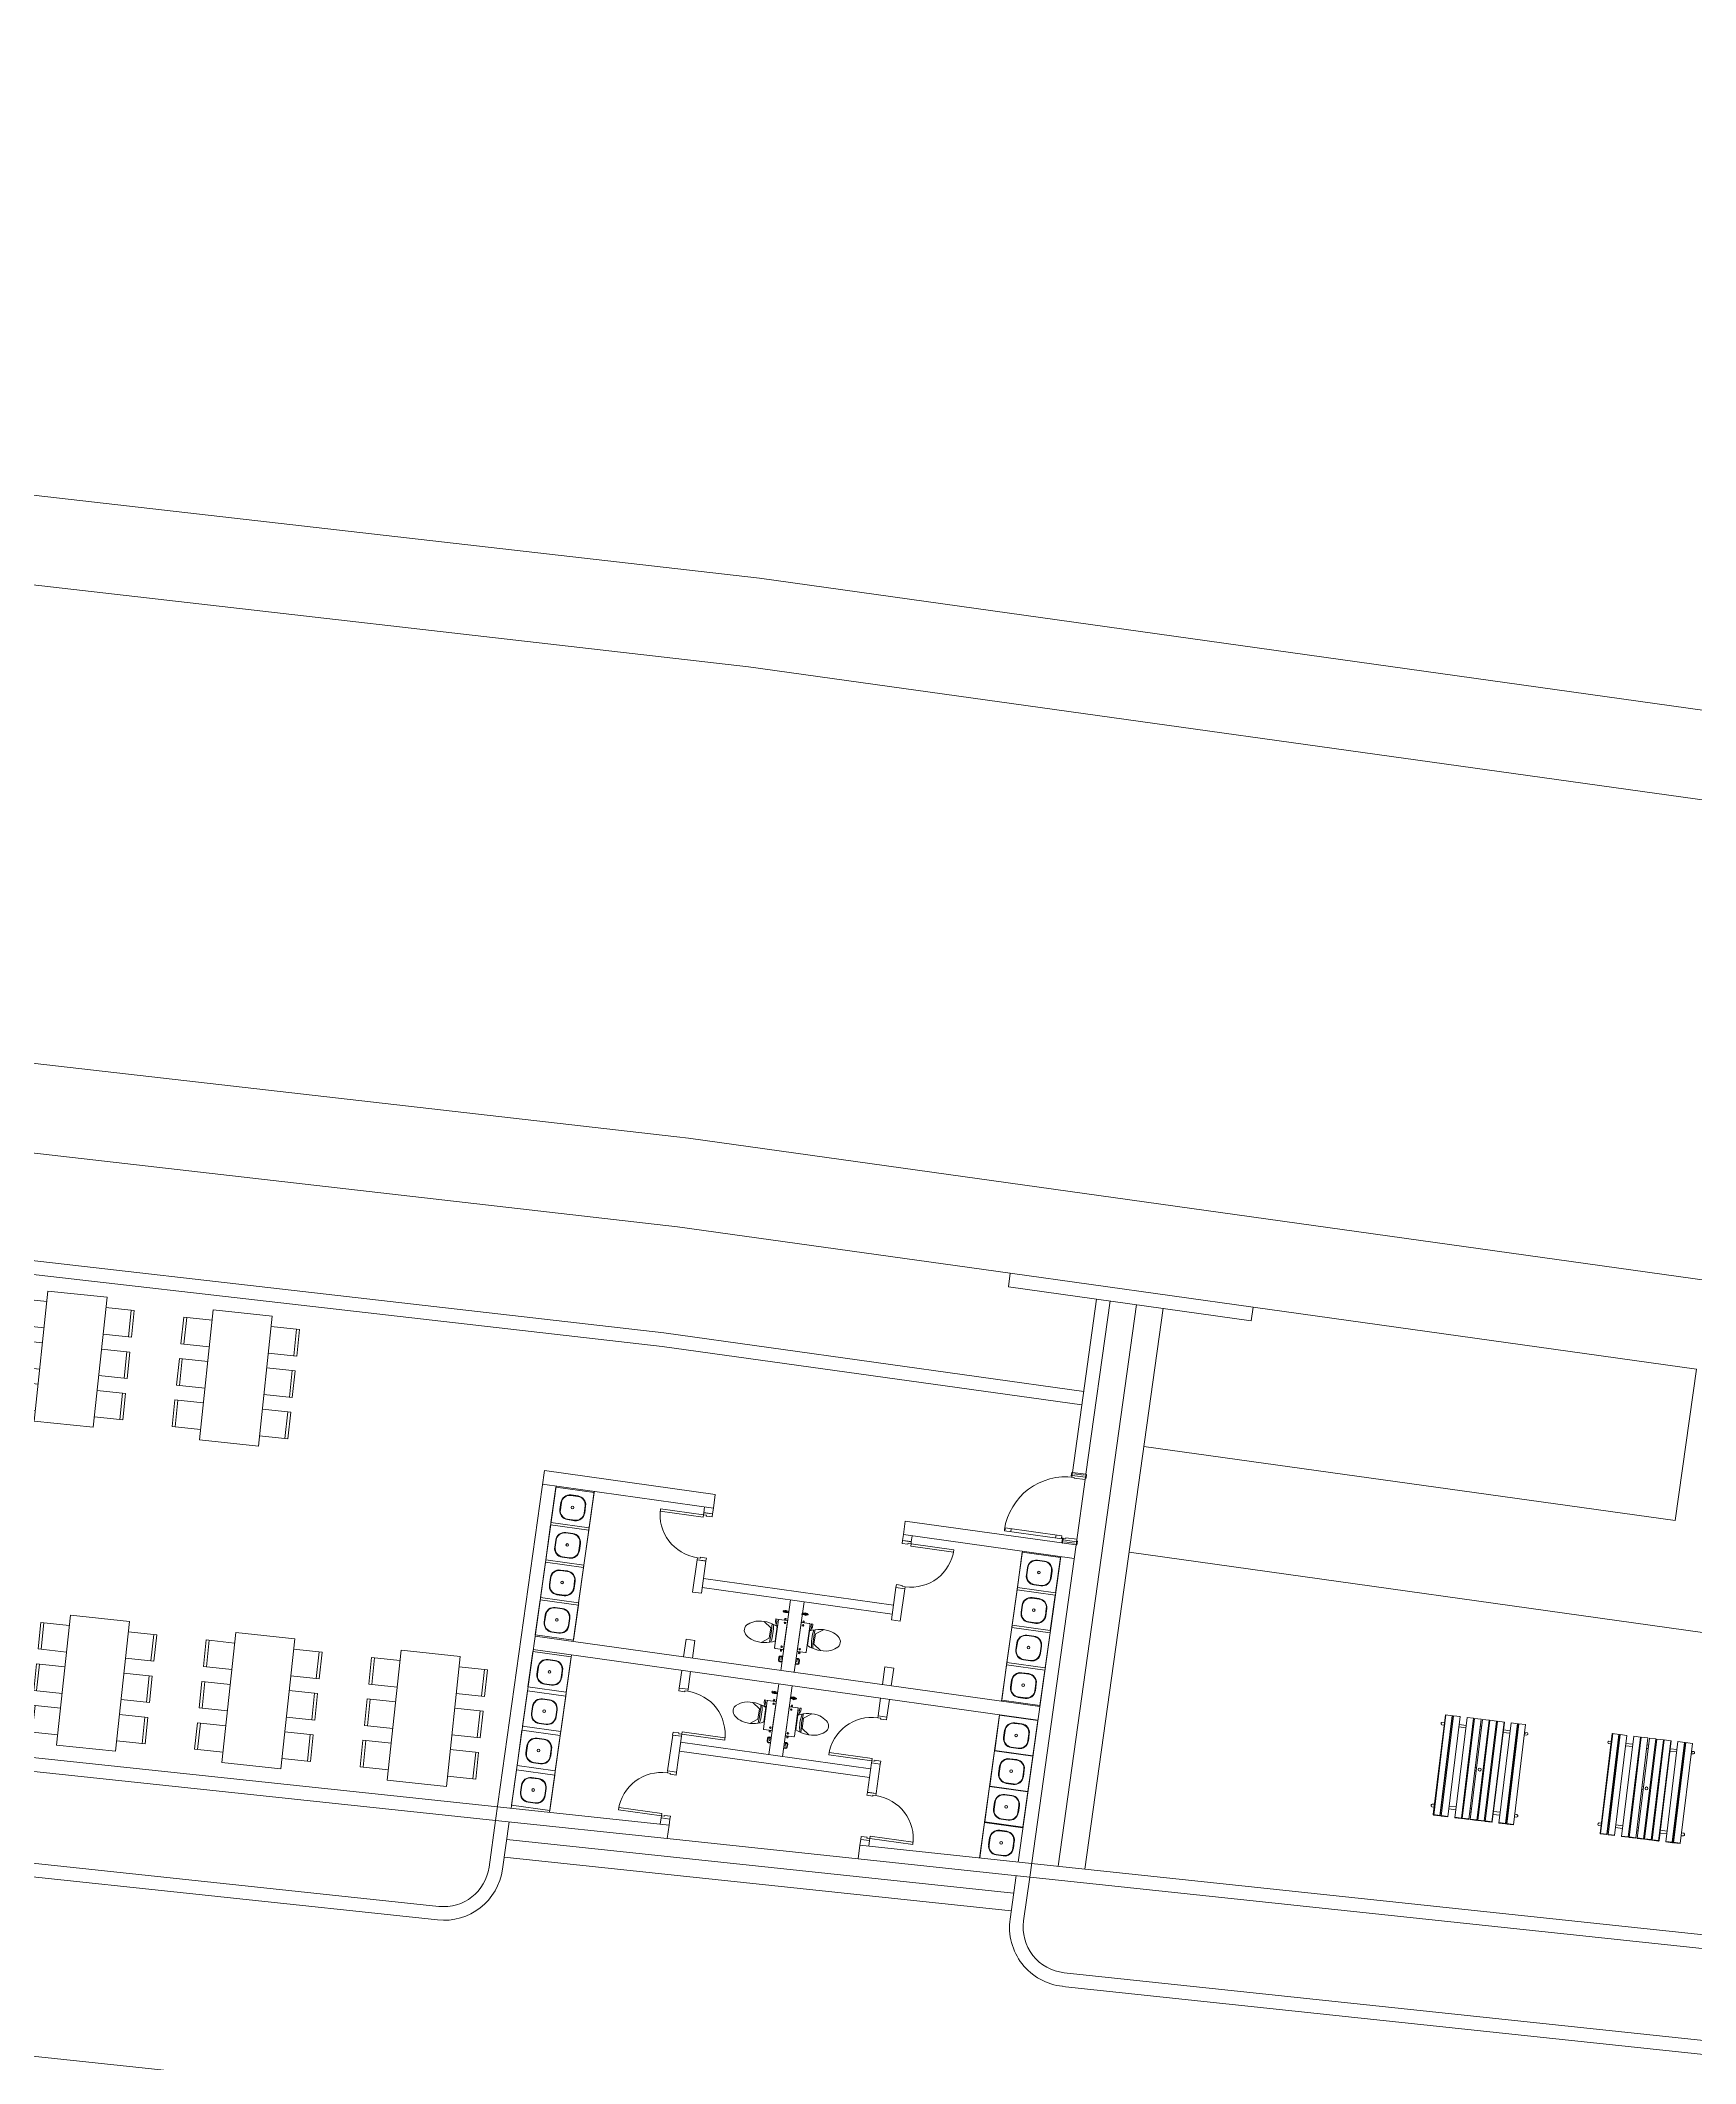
# Model space of a CAD drawing. Header units: metres. Extents: x 750 to 3116, y -341 to 1465.
# Drawn here: x 1608.08 to 1635.95, y 754.97 to 789.02 of the extents above; entities that cross this region are included whole.
import ezdxf
from ezdxf.enums import TextEntityAlignment as Align

# ---------------------------------------------------------------- set-up
doc = ezdxf.new("R2010")
doc.units = ezdxf.units.M
doc.linetypes.add('HIDDEN', pattern=[0.375, 0.25, -0.125])
for name, color, linetype, lineweight in [('Bathroom Door', 252, 'Continuous', 5), ('Bathroom fur', 252, 'Continuous', 5), ('Cycle road', 254, 'Continuous', 20), ('Door', 253, 'Continuous', 5), ('Footpath', 32, 'Continuous', 18), ('Furniture', 44, 'Continuous', 5), ('Interior wall', 31, 'Continuous', 13), ('Inverted beam', 252, 'Continuous', 5), ('Levels', 252, 'Continuous', 5), ('street fur', 33, 'Continuous', 15), ('Vehicular Road', 253, 'Continuous', 20), ('Wall ext', 20, 'Continuous', 18)]:
    doc.layers.add(name, color=color, linetype=linetype, lineweight=lineweight)
doc.styles.add('TEXT-DET', font='simplex.shx', dxfattribs={"width": 0.7})

# ---------------------------------------------------------------- blocks, each defined once
blk = doc.blocks.new('p wc')
at = {"layer": 'Bathroom fur', "ltscale": 0.35}
for p, q in [((29939889, 12241290), (29939956, 12241886)), ((29940602, 12241813), (29939956, 12241886)), ((29940534, 12241217), (29940602, 12241813)), ((29940534, 12241217), (29939889, 12241290))]:
    blk.add_line(p, q, dxfattribs=at)
at = {"layer": 'Bathroom fur'}
for p, q in [((29940332, 12241740), (29940213, 12241753)), ((29940333, 12241748), (29940214, 12241761)), ((29940048, 12241629), (29940034, 12241510)), ((29940056, 12241628), (29940042, 12241509)), ((29940444, 12241463), (29940457, 12241583)), ((29940452, 12241462), (29940465, 12241582)), ((29940166, 12241344), (29940286, 12241330)), ((29940167, 12241352), (29940287, 12241338))]:
    blk.add_line(p, q, dxfattribs=at)
blk.add_circle((29940245, 12241552), 22.5, dxfattribs=at)
for centre, radius, start, end in [((29940197, 12241612), 150, 83.5429, 173.5429), ((29940197, 12241612), 142, 83.5429, 173.5429), ((29940316, 12241599), 142, 353.5429, 83.5429), ((29940316, 12241599), 150, 353.5429, 83.5429), ((29940183, 12241493), 150, 173.5429, 263.5429), ((29940183, 12241493), 142, 173.5429, 263.5429), ((29940302, 12241479), 150, 263.5429, 353.5429), ((29940302, 12241479), 142, 263.5429, 353.5429)]:
    blk.add_arc(centre, radius, start, end, dxfattribs=at)
blk = doc.blocks.new('Water Closet')
at = {"layer": 'Bathroom fur', "linetype": 'Continuous', "lineweight": -3}
for p, q in [((1886.331, 447.871), (1886.35, 447.871)), ((1886.331, 447.851), (1886.35, 447.851)), ((1886.364, 447.861), (1886.346, 447.861)), ((1886.364, 447.861), (1886.349, 447.87)), ((1886.364, 447.861), (1886.349, 447.853)), ((1886.364, 447.861), (1886.355, 447.877)), ((1886.364, 447.861), (1886.355, 447.846)), ((1886.364, 447.861), (1886.364, 447.879)), ((1886.364, 447.861), (1886.364, 447.879)), ((1886.364, 447.861), (1886.364, 447.879)), ((1886.364, 447.861), (1886.364, 447.879)), ((1886.364, 447.861), (1886.364, 447.879)), ((1886.364, 447.861), (1886.364, 447.879)), ((1886.364, 447.861), (1886.364, 447.879)), ((1886.364, 447.861), (1886.364, 447.879)), ((1886.364, 447.861), (1886.364, 447.879)), ((1886.364, 447.861), (1886.364, 447.879)), ((1886.364, 447.861), (1886.364, 447.879)), ((1886.364, 447.861), (1886.364, 447.879)), ((1886.364, 447.861), (1886.373, 447.877)), ((1886.364, 447.861), (1886.379, 447.87)), ((1886.364, 447.861), (1886.381, 447.861)), ((1886.364, 447.861), (1886.379, 447.853)), ((1886.364, 447.861), (1886.373, 447.846)), ((1886.364, 447.861), (1886.364, 447.844)), ((1886.378, 447.871), (1886.416, 447.871)), ((1886.378, 447.851), (1886.416, 447.851)), ((1886.416, 447.851), (1886.416, 447.871))]:
    blk.add_line(p, q, dxfattribs=at)
at = {"layer": 'Bathroom fur', "linetype": 'ByBlock'}
for p, q in [((1886.152, 447.554), (1886.027, 447.644)), ((1886.152, 447.379), (1886.152, 447.554)), ((1886.217, 447.662), (1886.217, 447.713)), ((1886.239, 447.713), (1886.217, 447.713)), ((1886.217, 447.662), (1886.232, 447.625)), ((1886.232, 447.625), (1886.239, 447.625)), ((1886.239, 447.608), (1886.239, 447.713)), ((1886.239, 447.666), (1886.264, 447.666)), ((1886.239, 447.608), (1886.264, 447.608)), ((1886.256, 447.343), (1886.256, 447.59)), ((1886.264, 447.23), (1886.264, 447.703)), ((1886.407, 447.713), (1886.274, 447.713)), ((1886.39, 447.724), (1886.365, 447.724)), ((1886.365, 447.724), (1886.365, 447.715)), ((1886.39, 447.715), (1886.365, 447.715)), ((1886.387, 447.744), (1886.368, 447.744)), ((1886.368, 447.744), (1886.368, 447.724)), ((1886.387, 447.744), (1886.387, 447.724)), ((1886.39, 447.724), (1886.39, 447.715)), ((1886.416, 447.23), (1886.416, 447.703)), ((1886.152, 447.379), (1886.027, 447.288)), ((1886.407, 447.22), (1886.274, 447.22)), ((1886.365, 447.208), (1886.365, 447.218)), ((1886.39, 447.218), (1886.365, 447.218)), ((1886.39, 447.208), (1886.365, 447.208)), ((1886.368, 447.189), (1886.368, 447.208)), ((1886.387, 447.189), (1886.368, 447.189)), ((1886.387, 447.189), (1886.387, 447.208)), ((1886.39, 447.208), (1886.39, 447.218))]:
    blk.add_line(p, q, dxfattribs=at)
at = {"layer": 'Bathroom fur'}
for p, q in [((1886.416, 447.106), (1886.381, 447.106)), ((1886.416, 447.096), (1886.381, 447.096)), ((1886.356, 447.031), (1886.356, 447.081)), ((1886.366, 447.031), (1886.366, 447.081)), ((1886.416, 447.016), (1886.381, 447.016)), ((1886.416, 447.006), (1886.381, 447.006))]:
    blk.add_line(p, q, dxfattribs=at)
at = {"layer": 'Bathroom fur', "linetype": 'Continuous', "lineweight": -3}
blk.add_circle((1886.364, 447.861), 0.0175, dxfattribs=at)
at = {"layer": 'Bathroom fur', "linetype": 'ByBlock'}
for centre in [(1886.378, 447.669), (1886.378, 447.264)]:
    blk.add_circle(centre, 0.0123, dxfattribs=at)
at = {"layer": 'Bathroom fur', "linetype": 'Continuous', "lineweight": -3}
blk.add_arc((1886.331, 447.861), 0.01, 90.002, 270, dxfattribs=at)
at = {"layer": 'Bathroom fur', "linetype": 'ByBlock'}
for centre, radius, start, end in [((1885.835, 447.467), 0.119, 126.3794, 233.6206), ((1886.035, 447.208), 0.446, 109.2942, 127.2549), ((1886.017, 447.095), 0.55, 64.2321, 103.6755), ((1884.672, 447.479), 1.501, 353.4552, 5.5271), ((1885.552, 447.472), 0.65, 345.9276, 13.0204), ((1886.274, 447.703), 0.00987, 90, 180), ((1886.407, 447.703), 0.00987, 0, 90), ((1886.041, 447.728), 0.451, 232.2382, 250.1051), ((1886.017, 447.838), 0.55, 256.3245, 295.7679), ((1886.274, 447.23), 0.00987, 180, 270), ((1886.407, 447.23), 0.00987, 270, 0)]:
    blk.add_arc(centre, radius, start, end, dxfattribs=at)
at = {"layer": 'Bathroom fur'}
for centre, radius, start, end in [((1886.381, 447.081), 0.025, 90, 180), ((1886.381, 447.081), 0.015, 90, 180), ((1886.381, 447.031), 0.025, 180, 270), ((1886.381, 447.031), 0.015, 180, 270)]:
    blk.add_arc(centre, radius, start, end, dxfattribs=at)
at = {"layer": 'Bathroom fur', "style": 'TEXT-DET', "width": 0.6}
blk.add_text('1', height=0.06, dxfattribs=at).set_placement((1886.394, 447.07), align=Align.MIDDLE)
blk = doc.blocks.new('Door1')
at = {"layer": 'Bathroom Door'}
for p, q in [((1900.586, 444.886), (1899.856, 444.886)), ((1900.586, 444.846), (1899.857, 444.846))]:
    blk.add_line(p, q, dxfattribs=at)
for points in [[(1900.736, 444.921), (1900.586, 444.921), (1900.586, 444.886), (1900.636, 444.886), (1900.636, 444.871), (1900.736, 444.871), (1900.736, 444.921)], [(1900.586, 444.886), (1900.586, 444.846)], [(1900.736, 444.121), (1900.586, 444.121), (1900.586, 444.156), (1900.636, 444.156), (1900.636, 444.171), (1900.736, 444.171), (1900.736, 444.121)]]:
    blk.add_lwpolyline(points, dxfattribs=at)
blk.add_arc((1900.586, 444.886), 0.73, 180, 270, dxfattribs=at)
blk = doc.blocks.new('Dining Table')
at = {"layer": 'Furniture', "color": 0, "linetype": 'ByBlock'}
for p, q in [((29872645, 12208379), (29872645, 12208859)), ((29872645, 12208859), (29873095, 12208859)), ((29872645, 12208809), (29873095, 12208809)), ((29873095, 12208859), (29873095, 12208379)), ((29873345, 12208859), (29873345, 12208379)), ((29873795, 12208859), (29873345, 12208859)), ((29873795, 12208809), (29873345, 12208809)), ((29873795, 12208379), (29873795, 12208859)), ((29874495, 12208859), (29874045, 12208859)), ((29874045, 12208859), (29874045, 12208379)), ((29874495, 12208809), (29874045, 12208809)), ((29874495, 12208379), (29874495, 12208859)), ((29872470, 12208379), (29872470, 12207379)), ((29874670, 12208379), (29872470, 12208379)), ((29874670, 12207379), (29874670, 12208379)), ((29874670, 12207379), (29872470, 12207379)), ((29872645, 12207379), (29872645, 12206899)), ((29873095, 12206899), (29873095, 12207379)), ((29873345, 12206899), (29873345, 12207379)), ((29873795, 12207379), (29873795, 12206899)), ((29874045, 12206899), (29874045, 12207379)), ((29874495, 12207379), (29874495, 12206899)), ((29872645, 12206949), (29873095, 12206949)), ((29872645, 12206899), (29873095, 12206899)), ((29873795, 12206949), (29873345, 12206949)), ((29873795, 12206899), (29873345, 12206899)), ((29874495, 12206949), (29874045, 12206949)), ((29874495, 12206899), (29874045, 12206899))]:
    blk.add_line(p, q, dxfattribs=at)
blk = doc.blocks.new('Office Door')
at = {"layer": 'Door'}
for p, q in [((11493553.249, 4446004.256), (11493553.019, 4446004.256)), ((11493553.019, 4446004.256), (11493553.019, 4446004.227)), ((11493553.048, 4446004.285), (11493553.22, 4446004.285)), ((11493553.249, 4446004.256), (11493553.249, 4446004.216)), ((11493553.06, 4446004.227), (11493553.019, 4446004.227)), ((11493553.06, 4446004.227), (11493553.06, 4446004.216)), ((11493553.06, 4446004.216), (11493553.249, 4446004.216)), ((11493552.029, 4446003.191), (11493552.029, 4446003.224)), ((11493552.029, 4446003.224), (11493552.989, 4446003.224)), ((11493552.127, 4446003.224), (11493552.127, 4446003.174)), ((11493552.891, 4446003.224), (11493552.891, 4446003.174)), ((11493552.989, 4446003.224), (11493552.989, 4446003.191)), ((11493552.021, 4446003.174), (11493552.018, 4446003.191)), ((11493552.018, 4446003.191), (11493552.029, 4446003.191)), ((11493552.997, 4446003.174), (11493552.021, 4446003.174)), ((11493552.989, 4446003.191), (11493553, 4446003.191)), ((11493553, 4446003.191), (11493552.997, 4446003.174)), ((11493553.019, 4446003.182), (11493553.001, 4446003.182)), ((11493553.01, 4446003.191), (11493553.01, 4446003.173)), ((11493553.06, 4446003.189), (11493553.019, 4446003.189)), ((11493553.019, 4446003.16), (11493553.019, 4446003.189)), ((11493553.249, 4446003.16), (11493553.019, 4446003.16)), ((11493553.048, 4446003.131), (11493553.22, 4446003.131)), ((11493553.06, 4446003.189), (11493553.06, 4446003.201)), ((11493553.06, 4446003.201), (11493553.249, 4446003.201)), ((11493553.249, 4446003.16), (11493553.249, 4446003.201))]:
    blk.add_line(p, q, dxfattribs=at)
for points in [[(11493553.013, 4446004.305), (11493553.019, 4446004.305), (11493553.019, 4446004.242), (11493553.013, 4446004.242, -0.414214), (11493553.008, 4446004.248), (11493553.008, 4446004.3, -0.414214)], [(11493553.255, 4446004.305), (11493553.249, 4446004.305), (11493553.249, 4446004.242), (11493553.255, 4446004.242, 0.414214), (11493553.261, 4446004.248), (11493553.261, 4446004.3, 0.414214)], [(11493553.013, 4446003.105), (11493553.019, 4446003.105), (11493553.019, 4446003.175), (11493553.013, 4446003.175, 0.414214), (11493553.008, 4446003.169), (11493553.008, 4446003.111, 0.414214)], [(11493553.255, 4446003.105), (11493553.249, 4446003.105), (11493553.249, 4446003.175), (11493553.255, 4446003.175, -0.414214), (11493553.261, 4446003.169), (11493553.261, 4446003.111, -0.414214)]]:
    blk.add_lwpolyline(points, format="xyb", close=True, dxfattribs=at)
for radius in [0.00692, 0.00462]:
    blk.add_circle((11493553.01, 4446003.182), radius, dxfattribs=at)
at = {"layer": 'Door', "linetype": 'HIDDEN', "ltscale": 10}
blk.add_arc((11493553.062, 4446003.183), 1.044, 90.1312, 179.5493, dxfattribs=at)

msp = doc.modelspace()

# ---------------------------------------------------------------- linework, layer by layer
at = {"layer": 'Bathroom fur', "ltscale": 0.35}
for p in [(1623.892, 758.434), (1624.618, 758.939)]:
    msp.add_line(p, (1623.975, 759.028), dxfattribs=at)
at = {"layer": 'Bathroom fur'}
for p, q in [((1624.06, 758.769), (1624.043, 758.65)), ((1624.067, 758.768), (1624.051, 758.649)), ((1624.347, 758.872), (1624.228, 758.889)), ((1624.348, 758.88), (1624.229, 758.897)), ((1624.451, 758.593), (1624.468, 758.712)), ((1624.459, 758.592), (1624.475, 758.711)), ((1624.171, 758.481), (1624.29, 758.464)), ((1624.172, 758.489), (1624.291, 758.472))]:
    msp.add_line(p, q, dxfattribs=at)
msp.add_circle((1624.255, 758.686), 0.0225, dxfattribs=at)
for centre, radius, start, end in [((1624.208, 758.748), 0.15, 82.0493, 172.0493), ((1624.208, 758.748), 0.142, 82.0493, 172.0493), ((1624.327, 758.732), 0.142, 352.0493, 82.0493), ((1624.327, 758.732), 0.15, 352.0493, 82.0493), ((1624.192, 758.63), 0.15, 172.0493, 262.0493), ((1624.192, 758.63), 0.142, 172.0493, 262.0493), ((1624.31, 758.613), 0.15, 262.0493, 352.0493), ((1624.31, 758.613), 0.142, 262.0493, 352.0493)]:
    msp.add_arc(centre, radius, start, end, dxfattribs=at)
at = {"layer": 'Cycle road', "lineweight": 20}
for p, q in [((1614.762, 757.387), (1571.518, 761.976)), ((1679.285, 750.541), (1625.289, 756.27))]:
    msp.add_line(p, q, dxfattribs=at)
at = {"layer": 'Cycle road'}
for p, q in [((1589.739, 760.274), (1614.786, 757.616)), ((1625.313, 756.499), (1679.299, 750.771))]:
    msp.add_line(p, q, dxfattribs=at)
at = {"layer": 'Cycle road', "linetype": 'Continuous', "lineweight": 20, "ltscale": 100}
for p, q in [((1615.63, 758.275), (1615.74, 759.064)), ((1615.858, 758.244), (1615.969, 759.039)), ((1624.506, 758.133), (1624.404, 757.403)), ((1624.735, 758.109), (1624.632, 757.371))]:
    msp.add_line(p, q, dxfattribs=at)
at = {"layer": 'Cycle road', "lineweight": 18}
msp.add_line((1604.81, 755.427), (1631.457, 752.599), dxfattribs=at)
at = {"layer": 'Cycle road', "lineweight": 20, "ltscale": 100}
for centre, radius, start, end in [((1614.868, 758.382), 1, 263.9431, 352.0493), ((1614.868, 758.382), 0.77, 263.9431, 352.0493), ((1625.394, 757.265), 1, 172.0493, 263.9431), ((1625.394, 757.265), 0.77, 172.0493, 263.9431)]:
    msp.add_arc(centre, radius, start, end, dxfattribs=at)
at = {"layer": 'Footpath'}
for p, q in [((1626.656, 765.358), (1635.605, 764.108)), ((1626.407, 763.575), (1645.534, 760.904))]:
    msp.add_line(p, q, dxfattribs=at)
for points in [[(2216.125, 835.191), (2176.415, 832.32), (2151.526, 830.622), (2124.5, 829.272), (2102.592, 826.769), (2066.447, 817.739), (2027.786, 805.153), (1873.651, 758.598), (1866.076, 756.749), (1859.037, 756.042), (1845.561, 753.412), (1836.437, 751.854), (1826.794, 752.066), (1815.967, 753.762), (1802.486, 755.632), (1785.869, 757.277), (1777.954, 757.907), (1762.081, 761.309), (1746.359, 763.919), (1712.64, 767.057), (1620.187, 779.969), (1552.188, 787.74), (1444.636, 794.917)], [(1628.498, 767.702), (1635.961, 766.66), (1635.605, 764.108)]]:
    msp.add_lwpolyline(points, dxfattribs=at)
at = {"layer": 'Interior wall'}
for p, q in [((1617.402, 764.601), (1617.049, 762.075)), ((1619.259, 764.341), (1619.245, 764.242)), ((1619.394, 764.222), (1619.245, 764.242)), ((1619.408, 764.321), (1619.394, 764.222)), ((1622.607, 763.874), (1622.593, 763.775)), ((1622.741, 763.754), (1622.593, 763.775)), ((1622.755, 763.853), (1622.741, 763.754)), ((1619.135, 763.45), (1619.059, 762.905)), ((1619.283, 763.429), (1619.135, 763.45)), ((1619.283, 763.429), (1619.207, 762.885)), ((1624.612, 763.594), (1624.26, 761.068)), ((1620.707, 762.776), (1620.541, 761.588)), ((1620.934, 762.744), (1620.768, 761.556)), ((1622.482, 762.983), (1622.406, 762.438)), ((1622.631, 762.962), (1622.482, 762.983)), ((1622.631, 762.962), (1622.555, 762.417)), ((1618.948, 762.113), (1618.906, 761.816)), ((1619.097, 762.092), (1619.055, 761.795)), ((1617.018, 761.848), (1616.648, 759.199)), ((1618.875, 761.588), (1618.833, 761.291)), ((1619.023, 761.567), (1618.982, 761.27)), ((1622.295, 761.645), (1622.254, 761.348)), ((1622.444, 761.625), (1622.403, 761.328)), ((1620.509, 761.36), (1620.343, 760.172)), ((1620.737, 761.328), (1620.571, 760.14)), ((1622.222, 761.121), (1622.181, 760.824)), ((1622.371, 761.1), (1622.329, 760.803)), ((1624.228, 760.841), (1623.891, 758.43)), ((1618.723, 760.499), (1618.638, 759.897)), ((1618.871, 760.478), (1618.787, 759.877)), ((1622.07, 760.031), (1622.001, 759.536)), ((1618.638, 759.897), (1618.787, 759.877)), ((1622.219, 760.011), (1622.149, 759.514)), ((1622.001, 759.536), (1622.149, 759.514)), ((1618.528, 759.105), (1618.513, 759.001)), ((1618.528, 759.105), (1618.676, 759.084)), ((1618.676, 759.084), (1618.663, 758.985)), ((1621.89, 758.743), (1621.876, 758.644)), ((1621.89, 758.743), (1622.039, 758.722)), ((1622.039, 758.722), (1622.025, 758.628))]:
    msp.add_line(p, q, dxfattribs=at)
at = {"layer": 'Interior wall', "linetype": 'Continuous', "lineweight": 20, "ltscale": 100}
for points in [[(1619.242, 763.132), (1622.441, 762.685)], [(1619.059, 762.905), (1619.207, 762.885)], [(1619.221, 762.984), (1622.42, 762.537)], [(1622.406, 762.438), (1622.555, 762.417)], [(1616.406, 762.165), (1624.903, 760.978)], [(1618.948, 762.113), (1619.097, 762.092)], [(1616.374, 761.937), (1624.871, 760.751)], [(1622.295, 761.645), (1622.444, 761.625)], [(1618.833, 761.291), (1618.982, 761.27)], [(1622.181, 760.824), (1622.329, 760.803)], [(1618.723, 760.499), (1618.871, 760.478)], [(1618.857, 760.379), (1622.056, 759.932)], [(1618.836, 760.231), (1622.035, 759.784)], [(1622.07, 760.031), (1622.219, 760.011)]]:
    msp.add_lwpolyline(points, dxfattribs=at)
at = {"layer": 'Inverted beam'}
for p, q in [((1600.85, 760.875), (1615.772, 759.291)), ((1624.767, 758.337), (1681.906, 752.274))]:
    msp.add_line(p, q, dxfattribs=at)
at = {"layer": 'Inverted beam', "linetype": 'Continuous', "lineweight": 20, "ltscale": 100}
for points in [[(1601.774, 768.959), (1618.546, 767.042), (1625.612, 766.055)], [(1601.8, 769.187), (1618.575, 767.27), (1625.644, 766.283)]]:
    msp.add_lwpolyline(points, dxfattribs=at)
at = {"layer": 'Inverted beam', "lineweight": 20}
for points in [[(1615.74, 759.064), (1600.824, 760.646)], [(1682.572, 752.661), (1681.997, 752.033), (1624.742, 758.108)]]:
    msp.add_lwpolyline(points, dxfattribs=at)
at = {"layer": 'Levels'}
for p, q in [((1626.535, 767.744), (1625.214, 758.29)), ((1626.98, 767.682), (1625.662, 758.242)), ((1625.669, 764.8), (1625.516, 763.7)), ((1615.928, 758.742), (1624.464, 757.836)), ((1618.631, 758.757), (1621.844, 758.416)), ((1615.886, 758.445), (1624.423, 757.539))]:
    msp.add_line(p, q, dxfattribs=at)
for p in [(1617.314, 763.969), (1617.226, 763.338), (1624.524, 762.962), (1617.138, 762.707), (1624.436, 762.331), (1624.348, 761.7), (1616.925, 761.185), (1616.833, 760.523), (1624.144, 760.238), (1616.74, 759.861), (1624.059, 759.635), (1623.975, 759.033)]:
    msp.add_point(p, dxfattribs=at)
at = {"layer": 'street fur'}
for p, q in [((1631.53, 759.161), (1631.735, 760.84)), ((1631.537, 759.152), (1631.743, 760.839)), ((1631.639, 759.139), (1631.846, 760.827)), ((1631.648, 759.146), (1631.853, 760.826)), ((1631.663, 760.705), (1631.661, 760.689)), ((1631.869, 760.824), (1631.663, 759.136)), ((1631.671, 760.712), (1631.663, 760.705)), ((1631.671, 760.712), (1631.719, 760.706)), ((1631.734, 760.841), (1631.737, 760.841)), ((1631.734, 760.84), (1631.736, 760.839)), ((1631.734, 760.84), (1631.856, 760.825)), ((1631.98, 760.81), (1631.774, 759.123)), ((1631.842, 760.731), (1631.858, 760.729)), ((1631.868, 760.825), (1631.87, 760.824)), ((1631.868, 760.824), (1631.981, 760.81)), ((1631.868, 760.823), (1631.87, 760.823)), ((1632.098, 760.796), (1631.892, 759.108)), ((1631.979, 760.811), (1631.981, 760.811)), ((1631.979, 760.81), (1631.981, 760.809)), ((1632.003, 759.103), (1632.208, 760.782)), ((1632.018, 759.093), (1632.224, 760.78)), ((1632.208, 760.782), (1632.098, 760.796)), ((1632.335, 760.767), (1632.129, 759.079)), ((1632.152, 759.077), (1632.358, 760.764)), ((1632.335, 760.767), (1632.224, 760.78)), ((1632.469, 760.751), (1632.263, 759.063)), ((1632.278, 759.061), (1632.484, 760.749)), ((1632.335, 760.767), (1632.334, 760.767)), ((1632.469, 760.75), (1632.358, 760.764)), ((1632.389, 759.048), (1632.595, 760.735)), ((1632.611, 760.733), (1632.404, 759.046)), ((1632.468, 760.751), (1632.469, 760.751)), ((1632.468, 760.75), (1632.469, 760.75)), ((1632.484, 760.749), (1632.595, 760.735)), ((1632.721, 760.72), (1632.515, 759.032)), ((1632.524, 759.039), (1632.729, 760.719)), ((1632.595, 760.735), (1632.594, 760.735)), ((1632.611, 760.733), (1632.729, 760.719)), ((1632.839, 760.705), (1632.633, 759.018)), ((1632.839, 760.705), (1632.839, 760.705)), ((1632.839, 760.705), (1632.957, 760.691)), ((1631.667, 760.681), (1631.661, 760.689)), ((1631.675, 760.671), (1631.667, 760.681)), ((1631.674, 760.672), (1631.675, 760.672)), ((1631.714, 760.666), (1631.674, 760.671)), ((1631.832, 760.652), (1631.848, 760.65)), ((1631.851, 760.673), (1631.835, 760.675)), ((1631.853, 760.69), (1631.837, 760.692)), ((1631.958, 760.636), (1632.077, 760.622)), ((1632.082, 760.662), (1631.963, 760.676)), ((1632.708, 760.545), (1632.818, 760.531)), ((1632.823, 760.571), (1632.712, 760.585)), ((1632.95, 760.692), (1632.745, 759.012)), ((1632.752, 759.011), (1632.957, 760.691)), ((1632.76, 759.01), (1632.966, 760.69)), ((1632.767, 759.001), (1632.973, 760.689)), ((1632.878, 758.988), (1633.084, 760.675)), ((1632.936, 760.517), (1632.944, 760.516)), ((1632.939, 760.541), (1632.947, 760.539)), ((1632.949, 760.556), (1632.941, 760.557)), ((1632.954, 760.595), (1632.945, 760.596)), ((1632.966, 760.69), (1633.084, 760.675)), ((1633.063, 760.501), (1633.102, 760.497)), ((1633.066, 760.525), (1633.081, 760.523)), ((1633.115, 760.536), (1633.068, 760.541)), ((1633.075, 760.541), (1633.076, 760.54)), ((1633.075, 760.541), (1633.076, 760.541)), ((1633.075, 760.54), (1633.076, 760.54)), ((1633.083, 760.676), (1633.084, 760.675)), ((1633.102, 760.497), (1633.101, 760.497)), ((1633.111, 760.504), (1633.102, 760.497)), ((1633.107, 760.537), (1633.106, 760.537)), ((1633.12, 760.511), (1633.111, 760.504)), ((1633.115, 760.536), (1633.121, 760.527)), ((1633.12, 760.511), (1633.121, 760.527)), ((1634.544, 760.524), (1634.339, 758.844)), ((1634.346, 758.836), (1634.552, 760.523)), ((1634.655, 760.511), (1634.45, 758.831)), ((1634.458, 758.83), (1634.663, 760.51)), ((1634.472, 760.389), (1634.47, 760.373)), ((1634.476, 760.365), (1634.47, 760.373)), ((1634.678, 760.508), (1634.472, 758.82)), ((1634.48, 760.396), (1634.472, 760.389)), ((1634.484, 760.355), (1634.476, 760.365)), ((1634.528, 760.39), (1634.48, 760.396)), ((1634.544, 760.525), (1634.546, 760.525)), ((1634.544, 760.524), (1634.663, 760.51)), ((1634.544, 760.523), (1634.546, 760.523)), ((1634.789, 760.494), (1634.583, 758.807)), ((1634.646, 760.376), (1634.662, 760.374)), ((1634.667, 760.413), (1634.651, 760.415)), ((1634.661, 760.51), (1634.666, 760.509)), ((1634.678, 760.509), (1634.679, 760.508)), ((1634.678, 760.508), (1634.79, 760.494)), ((1634.678, 760.507), (1634.679, 760.507)), ((1634.701, 758.792), (1634.907, 760.48)), ((1634.788, 760.495), (1634.79, 760.495)), ((1634.788, 760.494), (1634.79, 760.493)), ((1635.018, 760.466), (1634.812, 758.779)), ((1634.827, 758.777), (1635.033, 760.464)), ((1635.018, 760.466), (1634.907, 760.48)), ((1635.144, 760.451), (1634.938, 758.763)), ((1634.961, 758.761), (1635.168, 760.448)), ((1635.144, 760.451), (1635.033, 760.464)), ((1635.072, 758.747), (1635.278, 760.434)), ((1635.294, 760.433), (1635.088, 758.745)), ((1635.143, 760.451), (1635.144, 760.451)), ((1635.279, 760.434), (1635.168, 760.448)), ((1635.404, 760.419), (1635.198, 758.732)), ((1635.42, 760.417), (1635.214, 758.73)), ((1635.277, 760.435), (1635.279, 760.435)), ((1635.277, 760.434), (1635.279, 760.434)), ((1635.404, 760.419), (1635.294, 760.433)), ((1635.53, 760.404), (1635.324, 758.716)), ((1635.333, 758.723), (1635.538, 760.403)), ((1635.404, 760.419), (1635.403, 760.419)), ((1635.538, 760.403), (1635.42, 760.417)), ((1635.649, 760.389), (1635.443, 758.702)), ((1635.759, 760.376), (1635.554, 758.696)), ((1635.561, 758.695), (1635.766, 760.375)), ((1635.775, 760.374), (1635.57, 758.694)), ((1635.577, 758.685), (1635.783, 760.373)), ((1635.648, 760.389), (1635.649, 760.389)), ((1635.766, 760.375), (1635.649, 760.389)), ((1635.775, 760.374), (1635.893, 760.359)), ((1634.483, 760.356), (1634.485, 760.356)), ((1634.483, 760.355), (1634.485, 760.355)), ((1634.484, 760.355), (1634.523, 760.35)), ((1634.642, 760.336), (1634.657, 760.334)), ((1634.66, 760.357), (1634.644, 760.359)), ((1634.768, 760.32), (1634.886, 760.306)), ((1634.891, 760.346), (1634.773, 760.36)), ((1635.517, 760.229), (1635.627, 760.215)), ((1635.632, 760.255), (1635.522, 760.269)), ((1635.687, 758.672), (1635.893, 760.359)), ((1635.745, 760.201), (1635.754, 760.2)), ((1635.748, 760.224), (1635.757, 760.223)), ((1635.75, 760.241), (1635.759, 760.24)), ((1635.763, 760.279), (1635.755, 760.28)), ((1635.872, 760.185), (1635.911, 760.181)), ((1635.875, 760.209), (1635.891, 760.207)), ((1635.924, 760.22), (1635.877, 760.225)), ((1635.884, 760.225), (1635.886, 760.225)), ((1635.884, 760.224), (1635.885, 760.224)), ((1635.884, 760.224), (1635.885, 760.224)), ((1635.893, 760.359), (1635.893, 760.359)), ((1635.92, 760.188), (1635.911, 760.181)), ((1635.911, 760.181), (1635.911, 760.181)), ((1635.916, 760.221), (1635.915, 760.221)), ((1635.929, 760.195), (1635.92, 760.188)), ((1635.931, 760.211), (1635.924, 760.22)), ((1635.931, 760.211), (1635.929, 760.195)), ((1631.749, 759.974), (1631.765, 759.972)), ((1631.752, 759.998), (1631.768, 759.996)), ((1632.102, 759.915), (1632.118, 759.913)), ((1632.125, 759.968), (1632.109, 759.97)), ((1632.229, 759.899), (1632.252, 759.896)), ((1632.259, 759.952), (1632.235, 759.955)), ((1632.363, 759.883), (1632.378, 759.881)), ((1632.385, 759.937), (1632.369, 759.939)), ((1632.489, 759.868), (1632.505, 759.866)), ((1632.511, 759.921), (1632.496, 759.923)), ((1632.853, 759.839), (1632.862, 759.838)), ((1632.864, 759.862), (1632.856, 759.863)), ((1634.577, 759.68), (1634.562, 759.682)), ((1631.511, 759.339), (1631.513, 759.339)), ((1634.559, 759.658), (1634.574, 759.656)), ((1634.912, 759.599), (1634.928, 759.597)), ((1634.934, 759.652), (1634.919, 759.654)), ((1635.038, 759.583), (1635.062, 759.58)), ((1635.068, 759.636), (1635.045, 759.639)), ((1635.172, 759.567), (1635.188, 759.565)), ((1635.195, 759.621), (1635.179, 759.622)), ((1635.298, 759.551), (1635.314, 759.55)), ((1635.321, 759.605), (1635.305, 759.607)), ((1635.662, 759.523), (1635.671, 759.522)), ((1635.665, 759.547), (1635.674, 759.546)), ((1631.492, 759.308), (1631.494, 759.325)), ((1631.499, 759.3), (1631.492, 759.308)), ((1631.502, 759.332), (1631.494, 759.325)), ((1631.506, 759.292), (1631.499, 759.3)), ((1631.512, 759.339), (1631.502, 759.332)), ((1631.506, 759.292), (1631.545, 759.287)), ((1631.511, 759.339), (1631.551, 759.334)), ((1631.511, 759.338), (1631.513, 759.338)), ((1631.648, 759.146), (1631.53, 759.161)), ((1631.537, 759.152), (1631.53, 759.161)), ((1631.537, 759.152), (1631.639, 759.139)), ((1631.648, 759.146), (1631.639, 759.139)), ((1631.66, 759.24), (1631.675, 759.238)), ((1631.663, 759.145), (1631.665, 759.145)), ((1631.663, 759.144), (1631.665, 759.143)), ((1631.663, 759.144), (1631.665, 759.144)), ((1631.774, 759.123), (1631.663, 759.136)), ((1631.664, 759.272), (1631.679, 759.27)), ((1631.664, 759.144), (1631.776, 759.131)), ((1631.667, 759.296), (1631.682, 759.294)), ((1631.685, 759.317), (1631.669, 759.319)), ((1631.774, 759.131), (1631.776, 759.131)), ((1631.774, 759.13), (1631.776, 759.13)), ((1631.79, 759.257), (1631.908, 759.242)), ((1631.914, 759.289), (1631.796, 759.304)), ((1631.892, 759.108), (1632.002, 759.095)), ((1631.893, 759.116), (1632.003, 759.103)), ((1632.002, 759.095), (1632.003, 759.103)), ((1632.018, 759.102), (1632.02, 759.101)), ((1632.018, 759.101), (1632.13, 759.087)), ((1632.018, 759.1), (1632.02, 759.1)), ((1632.129, 759.079), (1632.018, 759.093)), ((1632.263, 759.063), (1632.152, 759.077)), ((1632.264, 759.071), (1632.153, 759.084)), ((1632.263, 759.072), (1632.264, 759.072)), ((1632.263, 759.071), (1632.264, 759.071)), ((1632.263, 759.07), (1632.264, 759.07)), ((1632.278, 759.061), (1632.389, 759.048)), ((1632.39, 759.056), (1632.279, 759.069)), ((1632.389, 759.056), (1632.39, 759.056)), ((1632.515, 759.032), (1632.404, 759.046)), ((1632.405, 759.054), (1632.524, 759.039)), ((1632.405, 759.054), (1632.406, 759.054)), ((1632.405, 759.053), (1632.406, 759.053)), ((1632.515, 759.032), (1632.524, 759.039)), ((1632.539, 759.165), (1632.65, 759.152)), ((1632.655, 759.199), (1632.545, 759.212)), ((1632.633, 759.018), (1632.744, 759.004)), ((1632.634, 759.026), (1632.634, 759.026)), ((1632.634, 759.026), (1632.753, 759.011)), ((1632.744, 759.004), (1632.752, 759.011)), ((1632.751, 759.012), (1632.753, 759.012)), ((1632.751, 759.011), (1632.753, 759.01)), ((1632.879, 758.996), (1632.76, 759.01)), ((1632.772, 759.104), (1632.763, 759.105)), ((1632.767, 759.138), (1632.776, 759.136)), ((1632.767, 759.001), (1632.878, 758.988)), ((1632.77, 759.161), (1632.779, 759.16)), ((1632.782, 759.184), (1632.773, 759.185)), ((1632.894, 759.122), (1632.933, 759.117)), ((1632.939, 759.164), (1632.9, 759.169)), ((1632.942, 759.124), (1632.933, 759.117)), ((1632.933, 759.117), (1632.933, 759.117)), ((1632.939, 759.164), (1632.938, 759.164)), ((1632.953, 759.147), (1632.939, 759.164)), ((1632.951, 759.13), (1632.942, 759.124)), ((1632.953, 759.147), (1632.951, 759.13)), ((1634.302, 758.992), (1634.304, 759.009)), ((1634.312, 759.016), (1634.304, 759.009)), ((1634.321, 759.022), (1634.312, 759.016)), ((1634.32, 759.022), (1634.322, 759.022)), ((1634.321, 759.023), (1634.36, 759.018)), ((1634.321, 759.023), (1634.322, 759.023)), ((1634.495, 759.001), (1634.479, 759.003)), ((1632.878, 758.996), (1632.879, 758.996)), ((1634.302, 758.992), (1634.308, 758.984)), ((1634.316, 758.975), (1634.308, 758.984)), ((1634.316, 758.975), (1634.355, 758.971)), ((1634.458, 758.83), (1634.339, 758.844)), ((1634.339, 758.844), (1634.346, 758.836)), ((1634.449, 758.823), (1634.346, 758.836)), ((1634.449, 758.823), (1634.45, 758.831)), ((1634.458, 758.83), (1634.449, 758.823)), ((1634.469, 758.924), (1634.485, 758.922)), ((1634.583, 758.807), (1634.472, 758.82)), ((1634.489, 758.954), (1634.473, 758.956)), ((1634.473, 758.829), (1634.474, 758.829)), ((1634.473, 758.828), (1634.585, 758.814)), ((1634.473, 758.827), (1634.474, 758.827)), ((1634.476, 758.98), (1634.492, 758.978)), ((1634.583, 758.815), (1634.585, 758.815)), ((1634.583, 758.814), (1634.585, 758.814)), ((1634.599, 758.941), (1634.718, 758.926)), ((1634.723, 758.973), (1634.605, 758.988)), ((1634.701, 758.792), (1634.812, 758.779)), ((1634.702, 758.8), (1634.813, 758.787)), ((1634.938, 758.763), (1634.827, 758.777)), ((1634.828, 758.786), (1634.829, 758.785)), ((1634.828, 758.785), (1634.939, 758.771)), ((1634.828, 758.784), (1634.829, 758.784)), ((1635.072, 758.747), (1634.961, 758.761)), ((1635.073, 758.755), (1634.962, 758.768)), ((1635.072, 758.756), (1635.074, 758.755)), ((1635.072, 758.755), (1635.074, 758.755)), ((1635.072, 758.754), (1635.074, 758.754)), ((1635.088, 758.745), (1635.198, 758.732)), ((1635.199, 758.739), (1635.089, 758.753)), ((1635.198, 758.74), (1635.199, 758.739)), ((1635.214, 758.738), (1635.333, 758.723)), ((1635.214, 758.738), (1635.216, 758.738)), ((1635.214, 758.737), (1635.215, 758.737)), ((1635.214, 758.73), (1635.324, 758.716)), ((1635.324, 758.716), (1635.333, 758.723)), ((1635.349, 758.849), (1635.459, 758.836)), ((1635.465, 758.883), (1635.354, 758.896)), ((1635.443, 758.71), (1635.444, 758.71)), ((1635.443, 758.702), (1635.553, 758.688)), ((1635.444, 758.71), (1635.561, 758.695)), ((1635.561, 758.695), (1635.553, 758.688)), ((1635.56, 758.695), (1635.563, 758.694)), ((1635.561, 758.696), (1635.563, 758.696)), ((1635.561, 758.695), (1635.563, 758.695)), ((1635.688, 758.68), (1635.57, 758.694)), ((1635.573, 758.789), (1635.581, 758.788)), ((1635.585, 758.82), (1635.577, 758.821)), ((1635.577, 758.685), (1635.687, 758.672)), ((1635.58, 758.845), (1635.588, 758.844)), ((1635.591, 758.867), (1635.582, 758.868)), ((1635.688, 758.68), (1635.687, 758.68)), ((1635.704, 758.806), (1635.743, 758.801)), ((1635.749, 758.848), (1635.709, 758.853)), ((1635.743, 758.801), (1635.742, 758.801)), ((1635.752, 758.808), (1635.743, 758.801)), ((1635.749, 758.848), (1635.748, 758.848)), ((1635.762, 758.831), (1635.749, 758.848)), ((1635.76, 758.814), (1635.752, 758.808)), ((1635.76, 758.814), (1635.762, 758.831))]:
    msp.add_line(p, q, dxfattribs=at)
for points in [[(1632.187, 760.606), (1632.203, 760.604)], [(1632.194, 760.665), (1632.21, 760.664)], [(1632.313, 760.591), (1632.337, 760.588)], [(1632.32, 760.65), (1632.344, 760.647)], [(1632.447, 760.574), (1632.463, 760.572)], [(1632.454, 760.634), (1632.47, 760.632)], [(1632.573, 760.559), (1632.589, 760.557)], [(1632.581, 760.618), (1632.596, 760.616)], [(1634.996, 760.29), (1635.012, 760.288)], [(1635.004, 760.349), (1635.019, 760.347)], [(1635.122, 760.274), (1635.146, 760.272)], [(1635.13, 760.334), (1635.153, 760.331)], [(1635.256, 760.258), (1635.272, 760.256)], [(1635.264, 760.318), (1635.279, 760.316)], [(1635.383, 760.243), (1635.398, 760.241)], [(1635.39, 760.302), (1635.406, 760.3)], [(1632.018, 759.22), (1632.033, 759.218)], [(1632.025, 759.279), (1632.041, 759.277)], [(1632.144, 759.204), (1632.167, 759.201)], [(1632.151, 759.264), (1632.175, 759.261)], [(1632.278, 759.188), (1632.293, 759.186)], [(1632.285, 759.247), (1632.301, 759.245)], [(1632.404, 759.172), (1632.42, 759.17)], [(1632.411, 759.232), (1632.427, 759.23)], [(1634.827, 758.904), (1634.843, 758.902)], [(1634.834, 758.963), (1634.85, 758.961)], [(1634.953, 758.888), (1634.977, 758.885)], [(1634.96, 758.948), (1634.984, 758.945)], [(1635.087, 758.872), (1635.103, 758.87)], [(1635.094, 758.931), (1635.11, 758.929)], [(1635.213, 758.856), (1635.229, 758.854)], [(1635.221, 758.916), (1635.236, 758.914)]]:
    msp.add_lwpolyline(points, dxfattribs=at)
for centre in [(1632.311, 759.918), (1635.12, 759.601)]:
    msp.add_circle(centre, 0.025, dxfattribs=at)
at = {"layer": 'Vehicular Road'}
msp.add_lwpolyline([(2216.233, 833.695), (2176.52, 830.824), (2151.614, 829.125), (2124.623, 827.776), (2102.86, 825.29), (2066.861, 816.296), (2028.235, 803.722), (1874.046, 757.15), (1866.33, 755.267), (1859.256, 754.556), (1845.831, 751.937), (1836.548, 750.352), (1826.661, 750.568), (1815.748, 752.278), (1802.309, 754.142), (1785.735, 755.783), (1777.736, 756.42), (1761.801, 759.834), (1746.167, 762.431), (1712.467, 765.567), (1619.998, 778.481), (1552.053, 786.246), (1444.558, 793.418)], dxfattribs=at)
at = {"layer": 'Vehicular Road', "lineweight": 20}
msp.add_lwpolyline([(1557.761, 757.196), (1555.279, 754.479, -0.709085), (1551.807, 755.96), (1553.093, 775.439, -0.428302), (1555.871, 777.758), (1618.991, 770.544), (1682.293, 761.703, -0.390874), (1683.583, 760.13), (1683.205, 753.669, 0.188493), (1683.542, 752.63), (1684.624, 751.31, -0.373088), (1684.57, 749.346), (1649.471, 711.027)], format="xyb", dxfattribs=at)
msp.add_lwpolyline([(1599.647, 771.245), (1618.802, 769.056), (1624.408, 768.273)], dxfattribs=at)
at = {"layer": 'Wall ext', "linetype": 'Continuous', "lineweight": 20, "ltscale": 100}
for p, q in [((1624.408, 768.273), (1624.376, 768.045)), ((1625.861, 767.838), (1625.454, 764.92)), ((1626.089, 767.806), (1625.682, 764.888)), ((1615.74, 759.064), (1616.562, 764.95)), ((1616.562, 764.95), (1619.44, 764.548)), ((1616.001, 759.267), (1616.758, 764.691)), ((1616.531, 764.722), (1619.408, 764.321)), ((1622.607, 763.874), (1625.484, 763.472)), ((1622.638, 764.102), (1625.516, 763.7)), ((1625.256, 763.504), (1624.538, 758.361)), ((1625.516, 763.7), (1624.735, 758.109))]:
    msp.add_line(p, q, dxfattribs=at)
at = {"layer": 'Wall ext'}
for p, q in [((1628.498, 767.702), (1628.466, 767.474)), ((1625.454, 764.92), (1625.682, 764.888)), ((1619.44, 764.548), (1619.408, 764.321)), ((1622.638, 764.102), (1622.607, 763.874)), ((1615.772, 759.291), (1618.663, 758.985)), ((1618.631, 758.757), (1618.663, 758.985)), ((1621.844, 758.416), (1621.876, 758.644)), ((1621.876, 758.644), (1624.767, 758.337))]:
    msp.add_line(p, q, dxfattribs=at)
at = {"layer": 'Wall ext', "lineweight": 20}
for points in [[(1624.408, 768.273), (1628.498, 767.702)], [(1624.376, 768.045), (1628.466, 767.474)], [(1618.631, 758.757), (1615.74, 759.064)], [(1624.735, 758.109), (1621.844, 758.416)]]:
    msp.add_lwpolyline(points, dxfattribs=at)

# ---------------------------------------------------------------- block references
at = {"rotation": 352.0492545541344}
msp.add_blockref('Office Door', (-11996423.136, -2812692.973), dxfattribs=at)
at = {"layer": 'Bathroom Door'}
for p, rotation in [((-324.613, 586.491), 352.0492545224874), ((3562.729, 938.23), 172.0492545240781), ((3565.897, 936.474), 172.0492545240781)]:
    msp.add_blockref('Door1', p, dxfattribs=dict(at, rotation=rotation))
at = {"layer": 'Bathroom Door', "xscale": -1}
for p, rotation in [((3443.515, 60.218), 352.0492545227827), ((-198.704, 1463.568), 172.0492545238732), ((-202.246, 1462.641), 172.0492545238732)]:
    msp.add_blockref('Door1', p, dxfattribs=dict(at, rotation=rotation))
at = {"layer": 'Bathroom fur', "xscale": 0.001, "yscale": 0.001, "zscale": 0.001, "rotation": 358.5063448676265}
for p in [(-28632.127, -10692.632), (-28632.215, -10693.264), (-28624.273, -10693.729), (-28632.304, -10693.895), (-28632.392, -10694.526), (-28624.362, -10694.36), (-28624.45, -10694.992), (-28632.514, -10695.401), (-28624.538, -10695.623), (-28632.606, -10696.063), (-28624.656, -10696.468), (-28632.699, -10696.725), (-28624.74, -10697.071), (-28632.791, -10697.388), (-28624.824, -10697.673)]:
    msp.add_blockref('p wc', p, dxfattribs=at)
at = {"layer": 'Bathroom fur', "rotation": 352.0492545238475}
for p in [(-309.554, 579.949), (-309.744, 578.587)]:
    msp.add_blockref('Water Closet', p, dxfattribs=at)
at = {"layer": 'Bathroom fur', "xscale": -1, "rotation": 352.0492545238118}
for p in [(3427.24, 58.053), (3427.042, 56.636)]:
    msp.add_blockref('Water Closet', p, dxfattribs=at)
at = {"layer": 'Furniture', "xscale": 0.001, "yscale": 0.001, "zscale": 0.001, "rotation": 263.9431084912122}
for p in [(-7379.008, 31761.756), (-7376.226, 31761.438), (-7378.631, 31756.302), (-7375.847, 31756.006), (-7373.062, 31755.711)]:
    msp.add_blockref('Dining Table', p, dxfattribs=at)

doc.saveas('drawing.dxf')
